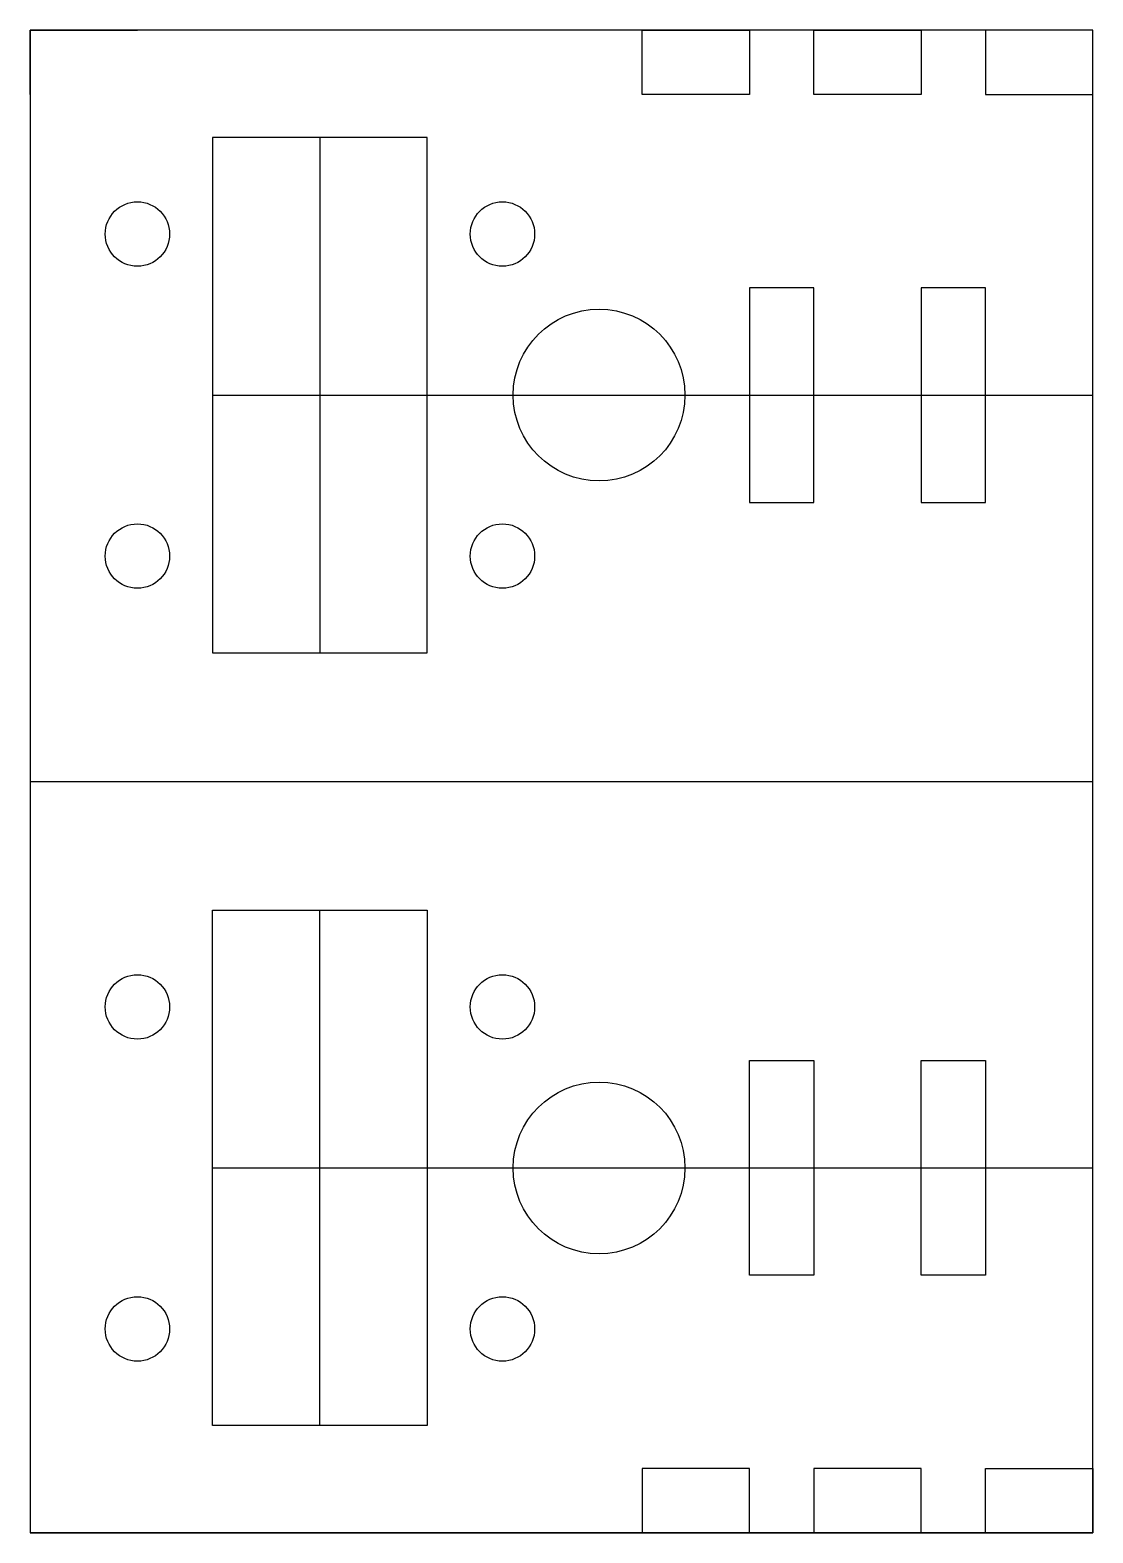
# Model space of a CAD drawing. Header units: millimetres. Extents: x 0 to 49.5, y 0 to 70.
import ezdxf

# ---------------------------------------------------------------- set-up
doc = ezdxf.new("R2010")
doc.units = ezdxf.units.MM
doc.layers.get('0').update_dxf_attribs({"linetype": 'CONTINUOUS'})

msp = doc.modelspace()

# ---------------------------------------------------------------- linework, layer by layer
for p, q in [((49.5, 70), (0, 70)), ((0, 70), (0, 0)), ((0, 70), (5, 70)), ((0, 67), (0, 70)), ((49.5, 70), (44.5, 70)), ((44.5, 70), (44.5, 67)), ((49.5, 0), (49.5, 70)), ((49.5, 67), (49.5, 70)), ((44.5, 67), (49.5, 67)), ((13.5, 65), (13.5, 41)), ((8.5, 53), (49.5, 53)), ((0, 35), (49.5, 35)), ((13.5, 5), (13.5, 29)), ((8.5, 17), (49.5, 17)), ((0, 3), (0, 0)), ((44.5, 0), (44.5, 3)), ((44.5, 3), (49.5, 3)), ((49.5, 3), (49.5, 0)), ((0, 0), (49.5, 0)), ((49.5, 0), (0, 0)), ((0, 0), (5, 0)), ((49.5, 0), (44.5, 0))]:
    msp.add_line(p, q)
for points in [[(28.5, 70), (33.5, 70), (33.5, 67), (28.5, 67)], [(36.5, 70), (41.5, 70), (41.5, 67), (36.5, 67)], [(18.5, 65), (8.5, 65), (8.5, 41), (18.5, 41)], [(36.5, 58), (33.5, 58), (33.5, 48), (36.5, 48)], [(44.5, 58), (41.5, 58), (41.5, 48), (44.5, 48)], [(18.5, 5), (8.5, 5), (8.5, 29), (18.5, 29)], [(33.5, 22), (36.5, 22), (36.5, 12), (33.5, 12)], [(44.5, 12), (41.5, 12), (41.5, 22), (44.5, 22)], [(33.5, 0), (33.5, 3), (28.5, 3), (28.5, 0)], [(36.5, 0), (41.5, 0), (41.5, 3), (36.5, 3)]]:
    msp.add_lwpolyline(points, close=True)
for centre, radius in [((5, 60.5), 1.5), ((22, 60.5), 1.5), ((26.5, 53), 4), ((5, 45.5), 1.5), ((22, 45.5), 1.5), ((5, 24.5), 1.5), ((22, 24.5), 1.5), ((26.5, 17), 4), ((5, 9.5), 1.5), ((22, 9.5), 1.5)]:
    msp.add_circle(centre, radius)

doc.saveas('drawing.dxf')
